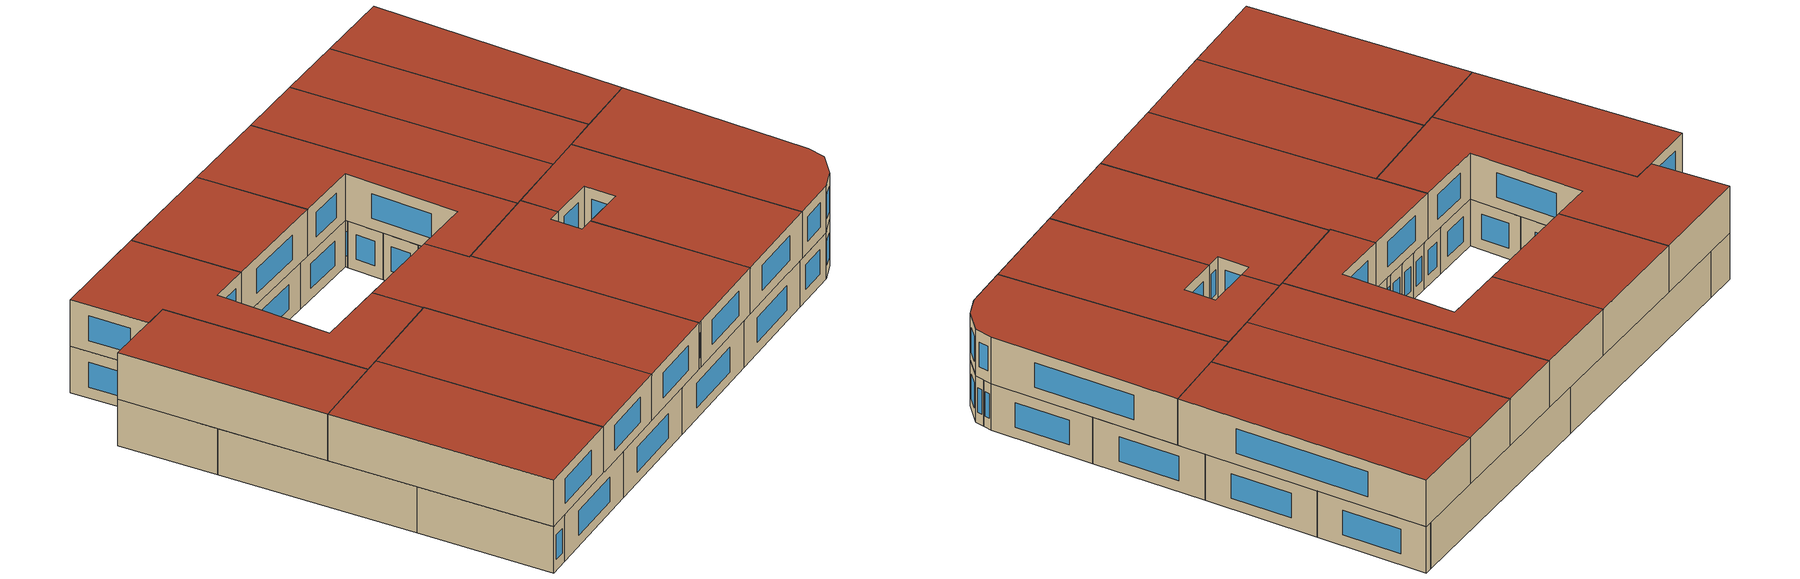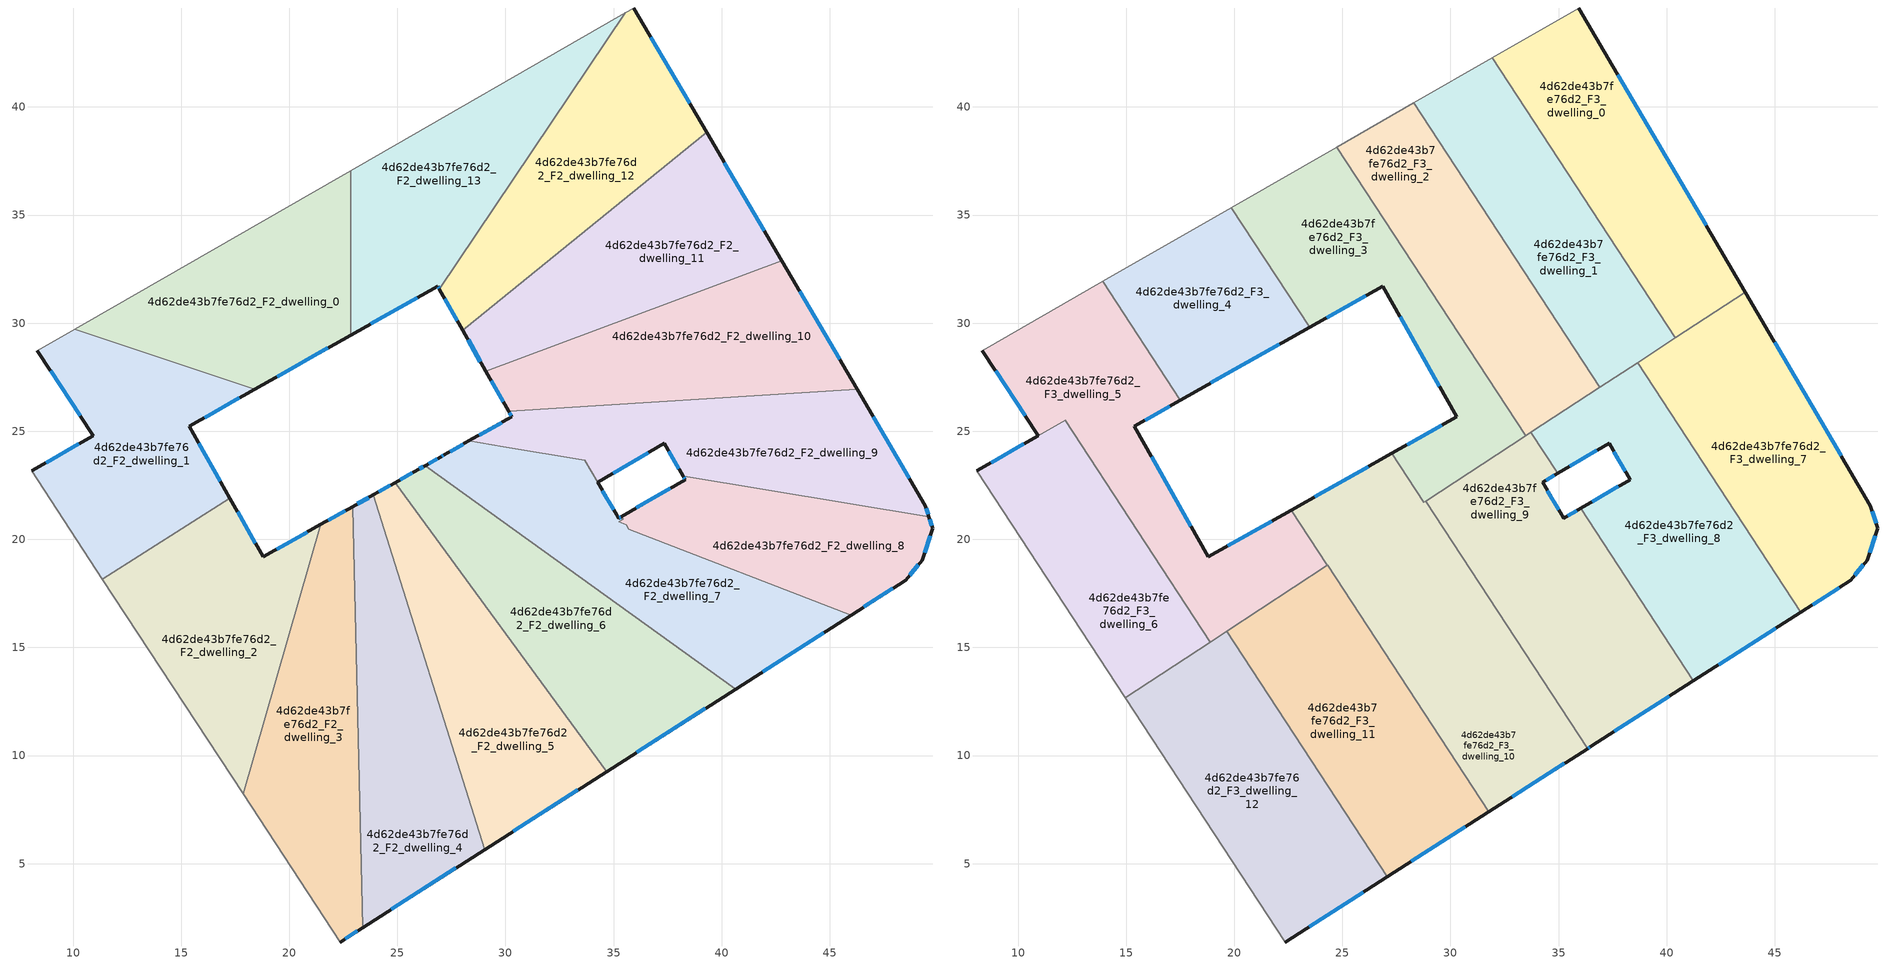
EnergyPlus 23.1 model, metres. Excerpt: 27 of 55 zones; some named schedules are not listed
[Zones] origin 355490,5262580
4d62de43b7fe76d2_F2_dwelling_0
 floor to 4d62de43b7fe76d2_F1_dwelling_0 (EU_floor_Construction): 22.83,37.05 22.83,29.44 18.4,26.94 10.09,29.73 z6
 wall outside (EU_wall_Construction): 18.4,26.94 22.83,29.44 z6:9
 wall to 4d62de43b7fe76d2_F2_dwelling_1 (EU_wall_Construction): 10.09,29.73 18.4,26.94 z6:9
 wall adiabatic (EU_wall_Construction): 22.83,37.05 10.09,29.73 z6:9
 wall to 4d62de43b7fe76d2_F2_dwelling_13 (EU_wall_Construction): 22.83,29.44 22.83,37.05 z6:9
 window (EU_Window_Construction): 19.44,27.53 21.79,28.85 z6.7:8.3
4d62de43b7fe76d2_F2_dwelling_1
 floor to 4d62de43b7fe76d2_F1_dwelling_1 (EU_floor_Construction): 18.4,26.94 15.37,25.24 17.26,21.91 11.36,18.17 8.09,23.17 10.93,24.8 8.35,28.73 10.09,29.73 z6
 wall outside (EU_wall_Construction): 8.35,28.73 10.93,24.8 8.09,23.17 / 17.26,21.91 15.37,25.24 18.4,26.94 z6:9
 wall adiabatic (EU_wall_Construction): 10.09,29.73 8.35,28.73 / 8.09,23.17 11.36,18.17 z6:9
 wall to 4d62de43b7fe76d2_F2_dwelling_2 (EU_wall_Construction): 11.36,18.17 17.26,21.91 z6:9
 window (EU_Window_Construction): 8.96,27.81 10.32,25.72 / 16.08,25.64 17.69,26.54 / 16.81,22.69 15.81,24.46 / 10.26,24.42 8.75,23.55 z6.7:8.3
4d62de43b7fe76d2_F2_dwelling_10
 floor to 4d62de43b7fe76d2_F1_dwelling_10 (EU_floor_Construction): 42.79,32.88 46.27,26.94 30.15,25.92 29.09,27.78 z6
 wall outside (EU_wall_Construction): 29.09,27.78 30.15,25.92 / 46.27,26.94 42.79,32.88 z6:9
 wall to 4d62de43b7fe76d2_F2_dwelling_9 (EU_wall_Construction): 30.15,25.92 46.27,26.94 z6:9
 wall to 4d62de43b7fe76d2_F2_dwelling_11 (EU_wall_Construction): 42.79,32.88 29.09,27.78 z6:9
 window (EU_Window_Construction): 29.34,27.34 29.9,26.36 / 45.45,28.34 43.6,31.48 z6.7:8.3
4d62de43b7fe76d2_F2_dwelling_11
 floor to 4d62de43b7fe76d2_F1_dwelling_11 (EU_floor_Construction): 39.3,38.82 42.79,32.88 29.09,27.78 28.03,29.67 z6
 wall outside (EU_wall_Construction): 28.03,29.67 29.09,27.78 / 42.79,32.88 39.3,38.82 z6:9
 wall to 4d62de43b7fe76d2_F2_dwelling_12 (EU_wall_Construction): 39.3,38.82 28.03,29.67 z6:9
 window (EU_Window_Construction): 28.28,29.22 28.84,28.22 / 41.97,34.27 40.12,37.42 z6.7:8.3
4d62de43b7fe76d2_F2_dwelling_12
 floor to 4d62de43b7fe76d2_F1_dwelling_12 (EU_floor_Construction): 35.93,44.58 39.3,38.82 28.03,29.67 26.94,31.57 35.53,44.35 z6
 wall outside (EU_wall_Construction): 26.94,31.57 28.03,29.67 / 39.3,38.82 35.93,44.58 z6:9
 wall to 4d62de43b7fe76d2_F2_dwelling_13 (EU_wall_Construction): 35.53,44.35 26.94,31.57 z6:9
 wall adiabatic (EU_wall_Construction): 35.93,44.58 35.53,44.35 z6:9
 window (EU_Window_Construction): 27.2,31.12 27.77,30.11 / 38.51,40.17 36.72,43.22 z6.7:8.3
 ceiling adiabatic (EU_roof_Construction): 39.3,38.82 35.93,44.58 35.53,44.35 33.02,40.61 35.96,36.11 z9
4d62de43b7fe76d2_F2_dwelling_13
 floor to 4d62de43b7fe76d2_F1_dwelling_13 (EU_floor_Construction): 35.53,44.35 26.94,31.57 26.86,31.71 22.83,29.44 22.83,37.05 z6
 wall outside (EU_wall_Construction): 22.83,29.44 26.86,31.71 26.94,31.57 z6:9
 wall adiabatic (EU_wall_Construction): 35.53,44.35 22.83,37.05 z6:9
 window (EU_Window_Construction): 26.88,31.68 26.93,31.6 / 23.78,29.97 25.92,31.18 z6.7:8.3
 ceiling adiabatic (EU_roof_Construction): 33.02,40.61 35.53,44.35 31.93,42.28 z9
4d62de43b7fe76d2_F2_dwelling_2
 floor to 4d62de43b7fe76d2_F1_dwelling_2 (EU_floor_Construction): 21.46,20.69 17.87,8.23 11.36,18.17 17.26,21.91 18.8,19.19 z6
 wall outside (EU_wall_Construction): 21.46,20.69 18.8,19.19 17.26,21.91 z6:9
 wall to 4d62de43b7fe76d2_F2_dwelling_3 (EU_wall_Construction): 17.87,8.23 21.46,20.69 z6:9
 wall adiabatic (EU_wall_Construction): 11.36,18.17 17.87,8.23 z6:9
 window (EU_Window_Construction): 18.44,19.83 17.62,21.27 / 20.83,20.34 19.42,19.54 z6.7:8.3
4d62de43b7fe76d2_F2_dwelling_3
 floor to 4d62de43b7fe76d2_F1_dwelling_3 (EU_floor_Construction): 22.93,21.52 23.39,2.04 22.35,1.38 17.87,8.23 21.46,20.69 z6
 wall outside (EU_wall_Construction): 22.93,21.52 21.46,20.69 / 22.35,1.38 23.39,2.04 z6:9
 wall to 4d62de43b7fe76d2_F2_dwelling_4 (EU_wall_Construction): 23.39,2.04 22.93,21.52 z6:9
 wall adiabatic (EU_wall_Construction): 17.87,8.23 22.35,1.38 z6:9
 window (EU_Window_Construction): 22.58,21.32 21.8,20.88 / 22.6,1.53 23.15,1.89 z6.7:8.3
 ceiling adiabatic (EU_roof_Construction): 23.19,10.33 22.94,20.88 22.63,21.35 22.93,21.52 21.46,20.69 19.92,15.34 z9
4d62de43b7fe76d2_F2_dwelling_4
 floor to 4d62de43b7fe76d2_F1_dwelling_4 (EU_floor_Construction): 23.89,22.06 29.03,5.65 23.39,2.04 22.93,21.52 z6
 wall outside (EU_wall_Construction): 23.89,22.06 22.93,21.52 / 23.39,2.04 29.03,5.65 z6:9
 wall to 4d62de43b7fe76d2_F2_dwelling_5 (EU_wall_Construction): 29.03,5.65 23.89,22.06 z6:9
 window (EU_Window_Construction): 23.67,21.93 23.15,21.64 / 24.72,2.89 27.71,4.8 z6.7:8.3
 ceiling adiabatic (EU_roof_Construction): 24.3,18.79 22.94,20.88 23.01,17.95 z9
4d62de43b7fe76d2_F2_dwelling_5
 floor to 4d62de43b7fe76d2_F1_dwelling_5 (EU_floor_Construction): 24.9,22.63 34.68,9.26 29.03,5.65 23.89,22.06 z6
 wall outside (EU_wall_Construction): 24.9,22.63 23.89,22.06 / 29.03,5.65 34.68,9.26 z6:9
 wall to 4d62de43b7fe76d2_F2_dwelling_6 (EU_wall_Construction): 34.68,9.26 24.9,22.63 z6:9
 window (EU_Window_Construction): 24.66,22.49 24.13,22.19 / 30.36,6.5 33.35,8.41 z6.7:8.3
4d62de43b7fe76d2_F2_dwelling_6
 floor to 4d62de43b7fe76d2_F1_dwelling_6 (EU_floor_Construction): 40.65,13.08 34.68,9.26 24.9,22.63 25.94,23.22 26.28,23.41 z6
 wall outside (EU_wall_Construction): 34.68,9.26 40.65,13.08 / 26.28,23.41 25.94,23.22 24.9,22.63 z6:9
 wall to 4d62de43b7fe76d2_F2_dwelling_7 (EU_wall_Construction): 40.65,13.08 26.28,23.41 z6:9
 window (EU_Window_Construction): 36.08,10.16 39.24,12.18 / 25.7,23.08 25.14,22.77 / 26.2,23.36 26.02,23.26 z6.7:8.3
4d62de43b7fe76d2_F2_dwelling_7
 floor to 4d62de43b7fe76d2_F1_dwelling_7 (EU_floor_Construction): 45.99,16.49 40.65,13.08 26.28,23.41 27.03,23.83 27.16,23.9 28.31,24.55 33.66,23.67 35.23,20.98 35.36,21.05 35.44,20.92 35.25,20.81 35.58,20.68 35.7,20.47 z6
 wall outside (EU_wall_Construction): 28.31,24.55 27.16,23.9 27.03,23.83 26.28,23.41 / 35.36,21.05 35.23,20.98 34.26,22.65 / 40.65,13.08 45.99,16.49 z6:9
 wall to 4d62de43b7fe76d2_F2_dwelling_8 (EU_wall_Construction): 45.99,16.49 35.7,20.47 35.58,20.68 35.25,20.81 35.44,20.92 35.36,21.05 z6:9
 wall to 4d62de43b7fe76d2_F2_dwelling_9 (EU_wall_Construction): 34.26,22.65 33.66,23.67 29.9,24.29 28.31,24.55 z6:9
 window (EU_Window_Construction): 27.13,23.89 27.06,23.85 / 28.04,24.4 27.43,24.06 / 35.33,21.03 35.26,20.99 / 41.9,13.88 44.73,15.69 / 26.85,23.73 26.46,23.5 / 35,21.37 34.49,22.25 z6.7:8.3
4d62de43b7fe76d2_F2_dwelling_8
 floor to 4d62de43b7fe76d2_F1_dwelling_8 (EU_floor_Construction): 49.59,21.05 49.77,20.51 49.28,19.04 48.52,18.11 45.99,16.49 35.7,20.47 35.58,20.68 35.25,20.81 35.44,20.92 35.36,21.05 38.31,22.77 38.23,22.9 38.22,22.92 38.26,22.92 z6
 wall outside (EU_wall_Construction): 38.22,22.92 38.23,22.9 38.31,22.77 35.36,21.05 / 45.99,16.49 48.52,18.11 49.28,19.04 49.77,20.51 49.59,21.05 z6:9
 wall to 4d62de43b7fe76d2_F2_dwelling_9 (EU_wall_Construction): 49.59,21.05 38.26,22.92 38.22,22.92 z6:9
 window (EU_Window_Construction): 37.62,22.37 36.06,21.45 / 38.25,22.87 38.29,22.8 / 49.72,20.63 49.63,20.92 / 49.39,19.38 49.65,20.16 / 48.69,18.33 49.1,18.82 / 46.58,16.87 47.92,17.73 z6.7:8.3
4d62de43b7fe76d2_F2_dwelling_9
 floor to 4d62de43b7fe76d2_F1_dwelling_9 (EU_floor_Construction): 46.27,26.94 49.42,21.56 49.59,21.05 38.22,22.92 37.33,24.44 34.26,22.65 33.66,23.67 28.31,24.55 30.29,25.67 30.15,25.92 z6
 wall outside (EU_wall_Construction): 30.15,25.92 30.29,25.67 28.31,24.55 / 49.59,21.05 49.42,21.56 46.27,26.94 / 34.26,22.65 37.33,24.44 38.22,22.92 z6:9
 window (EU_Window_Construction): 29.83,25.41 28.78,24.81 / 30.19,25.86 30.26,25.73 / 48.68,22.82 47.01,25.68 / 49.55,21.17 49.46,21.44 / 37.54,24.08 38.01,23.28 / 34.98,23.07 36.61,24.02 z6.7:8.3
4d62de43b7fe76d2_F3_dwelling_0
 floor to 4d62de43b7fe76d2_F2_dwelling_11 (EU_floor_Construction): 39.3,38.82 42.79,32.88 39,31.47 35.96,36.11 z9
 floor to 4d62de43b7fe76d2_F2_dwelling_10 (EU_floor_Construction): 42.79,32.88 43.63,31.43 40.4,29.32 39,31.47 z9
 floor adiabatic (EU_floor_Construction): 35.93,44.58 39.3,38.82 35.96,36.11 31.93,42.28 z9
 wall outside (EU_wall_Construction): 43.64,31.43 35.93,44.58 z9:12
 wall to 4d62de43b7fe76d2_F3_dwelling_1 (EU_wall_Construction): 31.93,42.28 40.4,29.32 z9:12
 wall adiabatic (EU_wall_Construction): 35.93,44.58 31.93,42.28 z9:12
 wall to 4d62de43b7fe76d2_F3_dwelling_7 (EU_wall_Construction): 40.4,29.32 43.64,31.43 z9:12
 window (EU_Window_Construction): 41.83,34.52 37.74,41.49 z9.7:11.3
 roof outside (EU_roof_Construction): 43.64,31.43 35.93,44.58 31.93,42.28 40.4,29.32 z12
4d62de43b7fe76d2_F3_dwelling_1
 floor to 4d62de43b7fe76d2_F2_dwelling_11 (EU_floor_Construction): 35.96,36.11 39,31.47 34.99,29.98 32.71,33.46 z9
 floor to 4d62de43b7fe76d2_F2_dwelling_10 (EU_floor_Construction): 39,31.47 40.4,29.32 36.91,27.04 34.99,29.98 z9
 floor to 4d62de43b7fe76d2_F2_dwelling_13 (EU_floor_Construction): 31.93,42.28 33.02,40.61 30.49,36.85 28.31,40.2 z9
 floor to 4d62de43b7fe76d2_F2_dwelling_12 (EU_floor_Construction): 33.02,40.61 35.96,36.11 32.71,33.46 30.49,36.85 z9
 wall to 4d62de43b7fe76d2_F3_dwelling_2 (EU_wall_Construction): 28.3,40.2 36.91,27.04 z9:12
 wall adiabatic (EU_wall_Construction): 31.93,42.28 28.3,40.2 z9:12
 wall to 4d62de43b7fe76d2_F3_dwelling_8 (EU_wall_Construction): 36.91,27.04 38.65,28.18 z9:12
 wall to 4d62de43b7fe76d2_F3_dwelling_7 (EU_wall_Construction): 38.65,28.18 40.4,29.32 z9:12
 roof outside (EU_roof_Construction): 40.4,29.32 31.93,42.28 28.3,40.2 36.91,27.04 z12
4d62de43b7fe76d2_F3_dwelling_10
 floor to 4d62de43b7fe76d2_F2_dwelling_5 (EU_floor_Construction): 24.9,22.63 34.68,9.26 31.78,7.41 25.45,17.09 23.89,22.06 z9
 floor to 4d62de43b7fe76d2_F2_dwelling_6 (EU_floor_Construction): 29.13,21.36 36.34,10.32 34.68,9.26 24.9,22.63 26.27,23.4 26.28,23.41 z9
 floor to 4d62de43b7fe76d2_F2_dwelling_4 (EU_floor_Construction): 23.89,22.06 25.45,17.09 24.33,18.81 24.3,18.79 22.94,20.88 22.93,21.52 z9
 floor to 4d62de43b7fe76d2_F2_dwelling_7 (EU_floor_Construction): 27.29,23.98 28.77,21.71 28.86,21.77 29.13,21.36 26.28,23.41 27.1,23.87 27.16,23.9 z9
 floor to 4d62de43b7fe76d2_F2_dwelling_3 (EU_floor_Construction): 22.93,21.52 22.94,20.88 22.63,21.35 z9
 wall outside (EU_wall_Construction): 27.29,23.98 22.63,21.35 / 31.78,7.41 36.34,10.32 z9:12
 wall to 4d62de43b7fe76d2_F3_dwelling_5 (EU_wall_Construction): 22.63,21.35 24.3,18.79 z9:12
 wall to 4d62de43b7fe76d2_F3_dwelling_3 (EU_wall_Construction): 28.86,21.77 28.77,21.71 27.29,23.98 z9:12
 wall to 4d62de43b7fe76d2_F3_dwelling_9 (EU_wall_Construction): 36.34,10.32 28.86,21.77 z9:12
 wall to 4d62de43b7fe76d2_F3_dwelling_11 (EU_wall_Construction): 24.31,18.79 24.33,18.81 31.78,7.41 z9:12
 window (EU_Window_Construction): 26.2,23.36 23.73,21.97 / 32.85,8.09 35.27,9.64 z9.7:11.3
 roof outside (EU_roof_Construction): 36.34,10.32 28.86,21.77 28.77,21.71 27.29,23.98 22.63,21.35 24.3,18.79 24.33,18.81 31.78,7.41 z12
4d62de43b7fe76d2_F3_dwelling_11
 floor to 4d62de43b7fe76d2_F2_dwelling_4 (EU_floor_Construction): 25.45,17.09 29.03,5.65 27.08,4.4 23.19,10.33 23.01,17.95 24.33,18.81 z9
 floor to 4d62de43b7fe76d2_F2_dwelling_5 (EU_floor_Construction): 25.45,17.09 31.78,7.41 29.03,5.65 z9
 floor adiabatic (EU_floor_Construction): 23.01,17.95 23.19,10.33 19.92,15.34 20.12,16.06 z9
 floor to 4d62de43b7fe76d2_F2_dwelling_2 (EU_floor_Construction): 20.12,16.06 19.92,15.34 19.65,15.75 z9
 wall outside (EU_wall_Construction): 27.08,4.4 31.78,7.41 z9:12
 wall to 4d62de43b7fe76d2_F3_dwelling_12 (EU_wall_Construction): 19.65,15.75 27.08,4.4 z9:12
 wall to 4d62de43b7fe76d2_F3_dwelling_5 (EU_wall_Construction): 24.3,18.79 19.65,15.75 z9:12
 window (EU_Window_Construction): 28.18,5.1 30.68,6.7 z9.7:11.3
 roof outside (EU_roof_Construction): 31.78,7.41 24.33,18.81 19.65,15.75 27.08,4.4 z12
4d62de43b7fe76d2_F3_dwelling_12
 floor to 4d62de43b7fe76d2_F2_dwelling_3 (EU_floor_Construction): 19.92,15.34 23.19,10.33 23.39,2.04 22.35,1.38 17.87,8.23 z9
 floor to 4d62de43b7fe76d2_F2_dwelling_4 (EU_floor_Construction): 23.19,10.33 27.08,4.4 23.39,2.04 z9
 floor to 4d62de43b7fe76d2_F2_dwelling_2 (EU_floor_Construction): 19.65,15.75 19.92,15.34 17.87,8.23 14.95,12.68 z9
 wall outside (EU_wall_Construction): 22.35,1.38 27.08,4.4 z9:12
 wall adiabatic (EU_wall_Construction): 14.95,12.68 22.35,1.38 z9:12
 wall to 4d62de43b7fe76d2_F3_dwelling_6 (EU_wall_Construction): 18.89,15.25 14.95,12.68 z9:12
 wall to 4d62de43b7fe76d2_F3_dwelling_5 (EU_wall_Construction): 19.65,15.75 18.89,15.25 z9:12
 window (EU_Window_Construction): 23.46,2.09 25.97,3.69 z9.7:11.3
 roof outside (EU_roof_Construction): 27.08,4.4 19.65,15.75 14.95,12.68 22.35,1.38 z12
4d62de43b7fe76d2_F3_dwelling_2
 floor to 4d62de43b7fe76d2_F2_dwelling_9 (EU_floor_Construction): 35.74,26.27 33.47,24.79 32.63,26.08 z9
 floor to 4d62de43b7fe76d2_F2_dwelling_13 (EU_floor_Construction): 28.31,40.2 30.49,36.85 28.01,33.15 24.74,38.15 z9
 floor to 4d62de43b7fe76d2_F2_dwelling_10 (EU_floor_Construction): 34.99,29.98 36.91,27.04 35.74,26.27 32.63,26.08 31.04,28.51 z9
 floor to 4d62de43b7fe76d2_F2_dwelling_12 (EU_floor_Construction): 30.49,36.85 32.71,33.46 29.5,30.86 28.01,33.15 z9
 floor to 4d62de43b7fe76d2_F2_dwelling_11 (EU_floor_Construction): 32.71,33.46 34.99,29.98 31.04,28.51 29.5,30.86 z9
 wall to 4d62de43b7fe76d2_F3_dwelling_3 (EU_wall_Construction): 24.74,38.15 33.47,24.79 z9:12
 wall adiabatic (EU_wall_Construction): 28.3,40.2 24.74,38.15 z9:12
 wall to 4d62de43b7fe76d2_F3_dwelling_9 (EU_wall_Construction): 33.47,24.79 33.72,24.95 z9:12
 wall to 4d62de43b7fe76d2_F3_dwelling_8 (EU_wall_Construction): 33.72,24.95 36.91,27.04 z9:12
 roof outside (EU_roof_Construction): 36.91,27.04 28.3,40.2 24.74,38.15 33.47,24.79 z12
4d62de43b7fe76d2_F3_dwelling_3
 floor to 4d62de43b7fe76d2_F2_dwelling_13 (EU_floor_Construction): 24.74,38.15 28.01,33.15 26.94,31.57 26.86,31.71 23.48,29.81 22.83,30.8 22.83,37.05 z9
 floor to 4d62de43b7fe76d2_F2_dwelling_0 (EU_floor_Construction): 22.83,37.05 22.83,30.8 19.86,35.35 z9
 floor to 4d62de43b7fe76d2_F2_dwelling_7 (EU_floor_Construction): 32.15,23.92 28.77,21.71 27.29,23.98 28.31,24.55 z9
 floor to 4d62de43b7fe76d2_F2_dwelling_11 (EU_floor_Construction): 29.5,30.86 31.04,28.51 29.09,27.78 28.03,29.67 z9
 floor to 4d62de43b7fe76d2_F2_dwelling_9 (EU_floor_Construction): 32.63,26.08 33.47,24.79 32.14,23.92 28.31,24.55 30.29,25.67 30.15,25.92 z9
 floor to 4d62de43b7fe76d2_F2_dwelling_10 (EU_floor_Construction): 31.04,28.51 32.63,26.08 30.15,25.92 29.09,27.78 z9
 floor to 4d62de43b7fe76d2_F2_dwelling_12 (EU_floor_Construction): 28.01,33.15 29.5,30.86 28.03,29.67 26.94,31.57 z9
 wall outside (EU_wall_Construction): 23.48,29.81 26.86,31.71 30.29,25.67 27.29,23.98 z9:12
 wall to 4d62de43b7fe76d2_F3_dwelling_4 (EU_wall_Construction): 19.86,35.35 23.48,29.81 z9:12
 wall adiabatic (EU_wall_Construction): 24.74,38.15 19.86,35.35 z9:12
 wall to 4d62de43b7fe76d2_F3_dwelling_9 (EU_wall_Construction): 28.86,21.77 33.47,24.79 z9:12
 window (EU_Window_Construction): 29.59,25.27 28,24.37 / 27.67,30.29 29.49,27.09 / 24.28,30.25 26.07,31.27 z9.7:11.3
 roof outside (EU_roof_Construction): 33.47,24.79 24.74,38.15 19.86,35.35 23.48,29.81 26.86,31.71 30.29,25.67 27.29,23.98 28.77,21.71 z12
4d62de43b7fe76d2_F3_dwelling_4
 floor to 4d62de43b7fe76d2_F2_dwelling_0 (EU_floor_Construction): 19.86,35.35 22.83,30.8 22.83,29.44 18.4,26.94 16.85,27.46 13.92,31.93 z9
 floor to 4d62de43b7fe76d2_F2_dwelling_1 (EU_floor_Construction): 18.4,26.94 17.51,26.44 16.85,27.46 z9
 floor to 4d62de43b7fe76d2_F2_dwelling_13 (EU_floor_Construction): 22.83,30.8 23.48,29.81 22.83,29.44 z9
 wall outside (EU_wall_Construction): 17.51,26.44 23.48,29.81 z9:12
 wall to 4d62de43b7fe76d2_F3_dwelling_5 (EU_wall_Construction): 13.92,31.93 17.51,26.44 z9:12
 wall adiabatic (EU_wall_Construction): 19.86,35.35 13.92,31.93 z9:12
 window (EU_Window_Construction): 18.91,27.23 22.08,29.02 z9.7:11.3
 roof outside (EU_roof_Construction): 23.48,29.81 19.86,35.35 13.92,31.93 17.51,26.44 z12
4d62de43b7fe76d2_F3_dwelling_5
 floor to 4d62de43b7fe76d2_F2_dwelling_1 (EU_floor_Construction): 16.85,27.46 17.51,26.44 15.37,25.24 17.26,21.91 15.33,20.69 12.17,25.52 10.93,24.8 8.35,28.73 10.09,29.73 z9
 floor to 4d62de43b7fe76d2_F2_dwelling_0 (EU_floor_Construction): 13.92,31.93 16.85,27.46 10.09,29.73 z9
 floor to 4d62de43b7fe76d2_F2_dwelling_2 (EU_floor_Construction): 21.46,20.69 20.12,16.06 18.89,15.25 15.33,20.69 17.26,21.91 18.8,19.19 z9
 floor adiabatic (EU_floor_Construction): 22.63,21.35 24.3,18.79 20.12,16.06 21.46,20.69 z9
 wall outside (EU_wall_Construction): 8.35,28.73 10.93,24.8 / 22.63,21.35 18.8,19.19 15.37,25.24 17.51,26.44 z9:12
 wall adiabatic (EU_wall_Construction): 13.92,31.93 8.35,28.73 z9:12
 wall to 4d62de43b7fe76d2_F3_dwelling_6 (EU_wall_Construction): 12.18,25.51 18.89,15.25 / 10.93,24.8 12.17,25.52 z9:12
 window (EU_Window_Construction): 8.96,27.81 10.32,25.72 / 15.87,25.52 17.01,26.16 / 17.99,20.61 16.18,23.82 / 21.73,20.84 19.7,19.7 z9.7:11.3
 roof outside (EU_roof_Construction): 24.3,18.79 22.63,21.35 18.8,19.19 15.37,25.24 17.51,26.44 13.92,31.93 8.35,28.73 10.93,24.8 12.17,25.52 18.89,15.25 z12
4d62de43b7fe76d2_F3_dwelling_6
 floor to 4d62de43b7fe76d2_F2_dwelling_2 (EU_floor_Construction): 15.33,20.69 18.89,15.25 14.95,12.68 11.36,18.17 z9
 floor to 4d62de43b7fe76d2_F2_dwelling_1 (EU_floor_Construction): 12.18,25.51 15.33,20.69 11.36,18.17 8.09,23.17 z9
 wall outside (EU_wall_Construction): 10.93,24.8 8.09,23.17 z9:12
 wall adiabatic (EU_wall_Construction): 8.09,23.17 14.95,12.68 z9:12
 window (EU_Window_Construction): 10.26,24.42 8.75,23.55 z9.7:11.3
 roof outside (EU_roof_Construction): 18.89,15.25 12.18,25.51 8.09,23.17 14.95,12.68 z12
4d62de43b7fe76d2_F3_dwelling_7
 floor to 4d62de43b7fe76d2_F2_dwelling_10 (EU_floor_Construction): 43.63,31.43 46.27,26.94 39.73,26.53 38.65,28.18 z9
 floor to 4d62de43b7fe76d2_F2_dwelling_9 (EU_floor_Construction): 46.27,26.94 49.42,21.56 49.59,21.05 42.56,22.21 39.73,26.53 z9
 floor to 4d62de43b7fe76d2_F2_dwelling_8 (EU_floor_Construction): 49.59,21.05 49.77,20.51 49.28,19.04 48.52,18.11 46.2,16.63 42.56,22.21 z9
 wall outside (EU_wall_Construction): 46.2,16.63 48.52,18.11 49.28,19.04 49.77,20.51 49.42,21.56 43.64,31.43 z9:12
 wall to 4d62de43b7fe76d2_F3_dwelling_8 (EU_wall_Construction): 38.65,28.18 46.2,16.63 z9:12
 window (EU_Window_Construction): 48.06,23.88 44.99,29.11 / 49.69,20.75 49.5,21.31 / 49.39,19.38 49.65,20.16 / 48.69,18.33 49.1,18.82 / 46.75,16.98 47.97,17.76 z9.7:11.3
 roof outside (EU_roof_Construction): 48.52,18.11 49.28,19.04 49.77,20.51 49.42,21.56 43.64,31.43 38.65,28.18 46.2,16.63 z12
4d62de43b7fe76d2_F3_dwelling_8
 floor to 4d62de43b7fe76d2_F2_dwelling_7 (EU_floor_Construction): 45.99,16.49 41.23,13.46 36.97,19.98 z9
 floor to 4d62de43b7fe76d2_F2_dwelling_8 (EU_floor_Construction): 42.56,22.21 46.2,16.63 45.99,16.49 36.97,19.98 36.02,21.43 38.31,22.77 38.23,22.9 38.22,22.92 38.26,22.92 z9
 floor to 4d62de43b7fe76d2_F2_dwelling_9 (EU_floor_Construction): 39.73,26.53 42.56,22.21 38.22,22.92 37.33,24.44 34.96,23.05 33.72,24.95 35.74,26.27 z9
 floor to 4d62de43b7fe76d2_F2_dwelling_10 (EU_floor_Construction): 38.65,28.18 39.73,26.53 35.74,26.27 z9
 wall outside (EU_wall_Construction): 34.96,23.05 37.33,24.44 38.31,22.77 36.02,21.43 / 41.23,13.46 46.2,16.63 z9:12
 wall to 4d62de43b7fe76d2_F3_dwelling_9 (EU_wall_Construction): 33.72,24.95 34.96,23.05 / 36.02,21.43 41.23,13.46 z9:12
 window (EU_Window_Construction): 37.56,24.05 38.08,23.16 / 35.52,23.38 36.77,24.11 / 42.4,14.2 45.04,15.89 / 37.77,22.45 36.56,21.75 z9.7:11.3
 roof outside (EU_roof_Construction): 46.2,16.63 38.65,28.18 33.72,24.95 34.96,23.05 37.33,24.44 38.31,22.77 36.02,21.43 41.23,13.46 z12
4d62de43b7fe76d2_F3_dwelling_9
 floor to 4d62de43b7fe76d2_F2_dwelling_7 (EU_floor_Construction): 36.97,19.98 41.23,13.46 40.64,13.08 29.13,21.36 28.86,21.77 32.14,23.92 33.66,23.67 35.23,20.98 35.36,21.05 35.44,20.92 35.25,20.81 35.58,20.68 35.7,20.47 z9
 floor to 4d62de43b7fe76d2_F2_dwelling_8 (EU_floor_Construction): 36.02,21.43 36.97,19.98 35.7,20.47 35.58,20.68 35.25,20.81 35.44,20.92 35.36,21.05 z9
 floor to 4d62de43b7fe76d2_F2_dwelling_6 (EU_floor_Construction): 40.64,13.08 36.47,10.41 36.34,10.32 29.13,21.36 z9
 floor to 4d62de43b7fe76d2_F2_dwelling_9 (EU_floor_Construction): 33.72,24.95 34.96,23.05 34.26,22.65 33.66,23.67 32.14,23.92 z9
 wall outside (EU_wall_Construction): 36.02,21.43 35.23,20.98 34.26,22.65 34.96,23.05 / 36.34,10.32 36.47,10.41 41.23,13.46 z9:12
 window (EU_Window_Construction): 34.42,22.74 34.79,22.96 / 35,21.37 34.49,22.25 / 35.83,21.33 35.42,21.08 / 37.59,11.12 40.12,12.74 / 36.37,10.34 36.44,10.39 z9.7:11.3
 roof outside (EU_roof_Construction): 41.23,13.46 36.02,21.43 35.23,20.98 34.26,22.65 34.96,23.05 33.72,24.95 28.86,21.77 36.34,10.32 36.47,10.41 z12
[Building]
EU S2 Campaign: North Axis=0; Terrain=City; Solar Distribution=FullExterior
[Site:Location]
Budapest.Ferenc.Liszt.Intl.AP: Latitude=47.437; Longitude=19.256; Time Zone=1; Elevation=185
[SizingPeriod:WeatherFileDays]
AnnualSizingPeriod: Begin Month=1; Begin Day of Month=1; End Month=12; End Day of Month=31; Day of Week for Start Day=Monday; Use Weather File Daylight Saving Period=No; Use Weather File Rain and Snow Indicators=No
[MATERIAL]
EU_InternalMass_Material: Roughness=MediumRough; Thickness=0.1; Conductivity=1; Density=1800; Specific Heat=900; Thermal Absorptance=0.9; Solar Absorptance=0.7; Visible Absorptance=0.7
[MATERIAL:NOMASS] Roughness=MediumRough; Thermal Absorptance=0.9; Solar Absorptance=0.7; Visible Absorptance=0.7
Name | Thermal Resistance
EU_wall_NoMass | 0.832559
EU_roof_NoMass | 1.39638
EU_floor_NoMass | 0.872794
[WINDOWMATERIAL:SIMPLEGLAZINGSYSTEM]
EU_Window_SimpleGlazing: UFactor=2.79869; Solar Heat Gain Coefficient=0.75; Visible Transmittance=0.75
[CONSTRUCTION]
EU_wall_Construction: EU_wall_NoMass
EU_roof_Construction: EU_roof_NoMass
EU_floor_Construction: EU_floor_NoMass
EU_Window_Construction: EU_Window_SimpleGlazing
EU_InternalMass_Construction: EU_InternalMass_Material
[ZONE] Type=1; Multiplier=1; Ceiling Height=autocalculate; Floor Area=autocalculate; Part of Total Floor Area=Yes
Name | Volume
4d62de43b7fe76d2_F2_dwelling_0 | 195.235
4d62de43b7fe76d2_F3_dwelling_0 | 195.224
4d62de43b7fe76d2_F2_dwelling_1 | 195.234
4d62de43b7fe76d2_F3_dwelling_1 | 195.252
4d62de43b7fe76d2_F2_dwelling_10 | 195.182
4d62de43b7fe76d2_F3_dwelling_10 | 267.731
4d62de43b7fe76d2_F2_dwelling_11 | 195.227
4d62de43b7fe76d2_F3_dwelling_11 | 227.74
4d62de43b7fe76d2_F2_dwelling_12 | 195.232
4d62de43b7fe76d2_F3_dwelling_12 | 227.756
4d62de43b7fe76d2_F2_dwelling_13 | 195.206
4d62de43b7fe76d2_F2_dwelling_2 | 195.236
4d62de43b7fe76d2_F3_dwelling_2 | 195.205
4d62de43b7fe76d2_F2_dwelling_3 | 195.203
4d62de43b7fe76d2_F3_dwelling_3 | 195.238
4d62de43b7fe76d2_F2_dwelling_4 | 195.244
4d62de43b7fe76d2_F3_dwelling_4 | 135.163
4d62de43b7fe76d2_F2_dwelling_5 | 195.257
4d62de43b7fe76d2_F3_dwelling_5 | 229.445
4d62de43b7fe76d2_F2_dwelling_6 | 213.785
4d62de43b7fe76d2_F3_dwelling_6 | 174.958
4d62de43b7fe76d2_F2_dwelling_7 | 214.824
4d62de43b7fe76d2_F3_dwelling_7 | 227.765
4d62de43b7fe76d2_F2_dwelling_8 | 154.462
4d62de43b7fe76d2_F3_dwelling_8 | 227.76
4d62de43b7fe76d2_F2_dwelling_9 | 197.822
4d62de43b7fe76d2_F3_dwelling_9 | 233.885
[INTERNALMASS] Construction=EU_InternalMass_Construction
Name | Zone or ZoneList | Surface Area
4d62de43b7fe76d2_F2_dwelling_0_EU_InternalMass | 4d62de43b7fe76d2_F2_dwelling_0 | 65.0784
4d62de43b7fe76d2_F2_dwelling_1_EU_InternalMass | 4d62de43b7fe76d2_F2_dwelling_1 | 65.0773
4d62de43b7fe76d2_F2_dwelling_2_EU_InternalMass | 4d62de43b7fe76d2_F2_dwelling_2 | 65.0788
4d62de43b7fe76d2_F2_dwelling_3_EU_InternalMass | 4d62de43b7fe76d2_F2_dwelling_3 | 65.0676
4d62de43b7fe76d2_F2_dwelling_4_EU_InternalMass | 4d62de43b7fe76d2_F2_dwelling_4 | 65.0815
4d62de43b7fe76d2_F2_dwelling_5_EU_InternalMass | 4d62de43b7fe76d2_F2_dwelling_5 | 65.0857
4d62de43b7fe76d2_F2_dwelling_6_EU_InternalMass | 4d62de43b7fe76d2_F2_dwelling_6 | 71.2549
4d62de43b7fe76d2_F2_dwelling_7_EU_InternalMass | 4d62de43b7fe76d2_F2_dwelling_7 | 71.6142
4d62de43b7fe76d2_F2_dwelling_8_EU_InternalMass | 4d62de43b7fe76d2_F2_dwelling_8 | 51.4875
4d62de43b7fe76d2_F2_dwelling_9_EU_InternalMass | 4d62de43b7fe76d2_F2_dwelling_9 | 65.9415
4d62de43b7fe76d2_F2_dwelling_10_EU_InternalMass | 4d62de43b7fe76d2_F2_dwelling_10 | 65.0606
4d62de43b7fe76d2_F2_dwelling_11_EU_InternalMass | 4d62de43b7fe76d2_F2_dwelling_11 | 65.0759
4d62de43b7fe76d2_F2_dwelling_12_EU_InternalMass | 4d62de43b7fe76d2_F2_dwelling_12 | 65.0775
4d62de43b7fe76d2_F2_dwelling_13_EU_InternalMass | 4d62de43b7fe76d2_F2_dwelling_13 | 65.0685
4d62de43b7fe76d2_F3_dwelling_0_EU_InternalMass | 4d62de43b7fe76d2_F3_dwelling_0 | 65.0746
4d62de43b7fe76d2_F3_dwelling_1_EU_InternalMass | 4d62de43b7fe76d2_F3_dwelling_1 | 65.084
4d62de43b7fe76d2_F3_dwelling_2_EU_InternalMass | 4d62de43b7fe76d2_F3_dwelling_2 | 65.0683
4d62de43b7fe76d2_F3_dwelling_3_EU_InternalMass | 4d62de43b7fe76d2_F3_dwelling_3 | 65.0793
4d62de43b7fe76d2_F3_dwelling_4_EU_InternalMass | 4d62de43b7fe76d2_F3_dwelling_4 | 45.0545
4d62de43b7fe76d2_F3_dwelling_5_EU_InternalMass | 4d62de43b7fe76d2_F3_dwelling_5 | 76.4806
4d62de43b7fe76d2_F3_dwelling_6_EU_InternalMass | 4d62de43b7fe76d2_F3_dwelling_6 | 58.3281
4d62de43b7fe76d2_F3_dwelling_7_EU_InternalMass | 4d62de43b7fe76d2_F3_dwelling_7 | 75.9215
4d62de43b7fe76d2_F3_dwelling_8_EU_InternalMass | 4d62de43b7fe76d2_F3_dwelling_8 | 75.9202
4d62de43b7fe76d2_F3_dwelling_9_EU_InternalMass | 4d62de43b7fe76d2_F3_dwelling_9 | 77.9673
4d62de43b7fe76d2_F3_dwelling_10_EU_InternalMass | 4d62de43b7fe76d2_F3_dwelling_10 | 89.2382
4d62de43b7fe76d2_F3_dwelling_11_EU_InternalMass | 4d62de43b7fe76d2_F3_dwelling_11 | 75.9134
4d62de43b7fe76d2_F3_dwelling_12_EU_InternalMass | 4d62de43b7fe76d2_F3_dwelling_12 | 75.9186
[OTHEREQUIPMENT] Fuel Type=Electricity; Design Level Calculation Method=Watts/Area; Power per Zone Floor Area=1; Fraction Latent=0; Fraction Radiant=0; Fraction Lost=0; Carbon Dioxide Generation Rate=0; EndUse Subcategory=EU_Step8_InternalGains
Name | Zone or ZoneList or Space or SpaceList | Schedule
EU_Step8_InternalGain_4d62de43b7fe76d2_F2_dwelling_0_f000 | 4d62de43b7fe76d2_F2_dwelling_0 | EU_Step8_GainSchedule_4d62de43b7fe76d2_F2_dwelling_0_f000
EU_Step8_InternalGain_4d62de43b7fe76d2_F2_dwelling_1_f000 | 4d62de43b7fe76d2_F2_dwelling_1 | EU_Step8_GainSchedule_4d62de43b7fe76d2_F2_dwelling_1_f000
EU_Step8_InternalGain_4d62de43b7fe76d2_F2_dwelling_2_f000 | 4d62de43b7fe76d2_F2_dwelling_2 | EU_Step8_GainSchedule_4d62de43b7fe76d2_F2_dwelling_2_f000
EU_Step8_InternalGain_4d62de43b7fe76d2_F2_dwelling_3_f000 | 4d62de43b7fe76d2_F2_dwelling_3 | EU_Step8_GainSchedule_4d62de43b7fe76d2_F2_dwelling_3_f000
EU_Step8_InternalGain_4d62de43b7fe76d2_F2_dwelling_4_f000 | 4d62de43b7fe76d2_F2_dwelling_4 | EU_Step8_GainSchedule_4d62de43b7fe76d2_F2_dwelling_4_f000
EU_Step8_InternalGain_4d62de43b7fe76d2_F2_dwelling_5_f000 | 4d62de43b7fe76d2_F2_dwelling_5 | EU_Step8_GainSchedule_4d62de43b7fe76d2_F2_dwelling_5_f000
EU_Step8_InternalGain_4d62de43b7fe76d2_F2_dwelling_6_f000 | 4d62de43b7fe76d2_F2_dwelling_6 | EU_Step8_GainSchedule_4d62de43b7fe76d2_F2_dwelling_6_f000
EU_Step8_InternalGain_4d62de43b7fe76d2_F2_dwelling_7_f000 | 4d62de43b7fe76d2_F2_dwelling_7 | EU_Step8_GainSchedule_4d62de43b7fe76d2_F2_dwelling_7_f000
EU_Step8_InternalGain_4d62de43b7fe76d2_F2_dwelling_8_f000 | 4d62de43b7fe76d2_F2_dwelling_8 | EU_Step8_GainSchedule_4d62de43b7fe76d2_F2_dwelling_8_f000
EU_Step8_InternalGain_4d62de43b7fe76d2_F2_dwelling_9_f000 | 4d62de43b7fe76d2_F2_dwelling_9 | EU_Step8_GainSchedule_4d62de43b7fe76d2_F2_dwelling_9_f000
EU_Step8_InternalGain_4d62de43b7fe76d2_F2_dwelling_10_f000 | 4d62de43b7fe76d2_F2_dwelling_10 | EU_Step8_GainSchedule_4d62de43b7fe76d2_F2_dwelling_10_f000
EU_Step8_InternalGain_4d62de43b7fe76d2_F2_dwelling_11_f000 | 4d62de43b7fe76d2_F2_dwelling_11 | EU_Step8_GainSchedule_4d62de43b7fe76d2_F2_dwelling_11_f000
EU_Step8_InternalGain_4d62de43b7fe76d2_F2_dwelling_12_f000 | 4d62de43b7fe76d2_F2_dwelling_12 | EU_Step8_GainSchedule_4d62de43b7fe76d2_F2_dwelling_12_f000
EU_Step8_InternalGain_4d62de43b7fe76d2_F2_dwelling_13_f000 | 4d62de43b7fe76d2_F2_dwelling_13 | EU_Step8_GainSchedule_4d62de43b7fe76d2_F2_dwelling_13_f000
EU_Step8_InternalGain_4d62de43b7fe76d2_F3_dwelling_0_f000 | 4d62de43b7fe76d2_F3_dwelling_0 | EU_Step8_GainSchedule_4d62de43b7fe76d2_F3_dwelling_0_f000
EU_Step8_InternalGain_4d62de43b7fe76d2_F3_dwelling_1_f000 | 4d62de43b7fe76d2_F3_dwelling_1 | EU_Step8_GainSchedule_4d62de43b7fe76d2_F3_dwelling_1_f000
EU_Step8_InternalGain_4d62de43b7fe76d2_F3_dwelling_2_f000 | 4d62de43b7fe76d2_F3_dwelling_2 | EU_Step8_GainSchedule_4d62de43b7fe76d2_F3_dwelling_2_f000
EU_Step8_InternalGain_4d62de43b7fe76d2_F3_dwelling_3_f000 | 4d62de43b7fe76d2_F3_dwelling_3 | EU_Step8_GainSchedule_4d62de43b7fe76d2_F3_dwelling_3_f000
EU_Step8_InternalGain_4d62de43b7fe76d2_F3_dwelling_4_f000 | 4d62de43b7fe76d2_F3_dwelling_4 | EU_Step8_GainSchedule_4d62de43b7fe76d2_F3_dwelling_4_f000
EU_Step8_InternalGain_4d62de43b7fe76d2_F3_dwelling_5_f000 | 4d62de43b7fe76d2_F3_dwelling_5 | EU_Step8_GainSchedule_4d62de43b7fe76d2_F3_dwelling_5_f000
EU_Step8_InternalGain_4d62de43b7fe76d2_F3_dwelling_6_f000 | 4d62de43b7fe76d2_F3_dwelling_6 | EU_Step8_GainSchedule_4d62de43b7fe76d2_F3_dwelling_6_f000
EU_Step8_InternalGain_4d62de43b7fe76d2_F3_dwelling_7_f000 | 4d62de43b7fe76d2_F3_dwelling_7 | EU_Step8_GainSchedule_4d62de43b7fe76d2_F3_dwelling_7_f000
EU_Step8_InternalGain_4d62de43b7fe76d2_F3_dwelling_8_f000 | 4d62de43b7fe76d2_F3_dwelling_8 | EU_Step8_GainSchedule_4d62de43b7fe76d2_F3_dwelling_8_f000
EU_Step8_InternalGain_4d62de43b7fe76d2_F3_dwelling_9_f000 | 4d62de43b7fe76d2_F3_dwelling_9 | EU_Step8_GainSchedule_4d62de43b7fe76d2_F3_dwelling_9_f000
EU_Step8_InternalGain_4d62de43b7fe76d2_F3_dwelling_10_f000 | 4d62de43b7fe76d2_F3_dwelling_10 | EU_Step8_GainSchedule_4d62de43b7fe76d2_F3_dwelling_10_f000
EU_Step8_InternalGain_4d62de43b7fe76d2_F3_dwelling_11_f000 | 4d62de43b7fe76d2_F3_dwelling_11 | EU_Step8_GainSchedule_4d62de43b7fe76d2_F3_dwelling_11_f000
EU_Step8_InternalGain_4d62de43b7fe76d2_F3_dwelling_12_f000 | 4d62de43b7fe76d2_F3_dwelling_12 | EU_Step8_GainSchedule_4d62de43b7fe76d2_F3_dwelling_12_f000
[ZONEVENTILATION:DESIGNFLOWRATE] Schedule=EU_AlwaysOn; Design Flow Rate Calculation Method=AirChanges/Hour; Air Changes per Hour=0.475469; Ventilation Type=Natural; Fan Pressure Rise=0; Fan Total Efficiency=1; Constant Term Coefficient=1; Temperature Term Coefficient=0; Velocity Term Coefficient=0; Velocity Squared Term Coefficient=0; Minimum Indoor Temperature=-100; Maximum Indoor Temperature=100; Delta Temperature=-100; Minimum Outdoor Temperature=-100; Maximum Outdoor Temperature=100; Maximum Wind Speed=40
Name | Zone or ZoneList or Space or SpaceList
EU_ConstantAir_4d62de43b7fe76d2_F2_dwelling_0 | 4d62de43b7fe76d2_F2_dwelling_0
EU_ConstantAir_4d62de43b7fe76d2_F2_dwelling_1 | 4d62de43b7fe76d2_F2_dwelling_1
EU_ConstantAir_4d62de43b7fe76d2_F2_dwelling_2 | 4d62de43b7fe76d2_F2_dwelling_2
EU_ConstantAir_4d62de43b7fe76d2_F2_dwelling_3 | 4d62de43b7fe76d2_F2_dwelling_3
EU_ConstantAir_4d62de43b7fe76d2_F2_dwelling_4 | 4d62de43b7fe76d2_F2_dwelling_4
EU_ConstantAir_4d62de43b7fe76d2_F2_dwelling_5 | 4d62de43b7fe76d2_F2_dwelling_5
EU_ConstantAir_4d62de43b7fe76d2_F2_dwelling_6 | 4d62de43b7fe76d2_F2_dwelling_6
EU_ConstantAir_4d62de43b7fe76d2_F2_dwelling_7 | 4d62de43b7fe76d2_F2_dwelling_7
EU_ConstantAir_4d62de43b7fe76d2_F2_dwelling_8 | 4d62de43b7fe76d2_F2_dwelling_8
EU_ConstantAir_4d62de43b7fe76d2_F2_dwelling_9 | 4d62de43b7fe76d2_F2_dwelling_9
EU_ConstantAir_4d62de43b7fe76d2_F2_dwelling_10 | 4d62de43b7fe76d2_F2_dwelling_10
EU_ConstantAir_4d62de43b7fe76d2_F2_dwelling_11 | 4d62de43b7fe76d2_F2_dwelling_11
EU_ConstantAir_4d62de43b7fe76d2_F2_dwelling_12 | 4d62de43b7fe76d2_F2_dwelling_12
EU_ConstantAir_4d62de43b7fe76d2_F2_dwelling_13 | 4d62de43b7fe76d2_F2_dwelling_13
EU_ConstantAir_4d62de43b7fe76d2_F3_dwelling_0 | 4d62de43b7fe76d2_F3_dwelling_0
EU_ConstantAir_4d62de43b7fe76d2_F3_dwelling_1 | 4d62de43b7fe76d2_F3_dwelling_1
EU_ConstantAir_4d62de43b7fe76d2_F3_dwelling_2 | 4d62de43b7fe76d2_F3_dwelling_2
EU_ConstantAir_4d62de43b7fe76d2_F3_dwelling_3 | 4d62de43b7fe76d2_F3_dwelling_3
EU_ConstantAir_4d62de43b7fe76d2_F3_dwelling_4 | 4d62de43b7fe76d2_F3_dwelling_4
EU_ConstantAir_4d62de43b7fe76d2_F3_dwelling_5 | 4d62de43b7fe76d2_F3_dwelling_5
EU_ConstantAir_4d62de43b7fe76d2_F3_dwelling_6 | 4d62de43b7fe76d2_F3_dwelling_6
EU_ConstantAir_4d62de43b7fe76d2_F3_dwelling_7 | 4d62de43b7fe76d2_F3_dwelling_7
EU_ConstantAir_4d62de43b7fe76d2_F3_dwelling_8 | 4d62de43b7fe76d2_F3_dwelling_8
EU_ConstantAir_4d62de43b7fe76d2_F3_dwelling_9 | 4d62de43b7fe76d2_F3_dwelling_9
EU_ConstantAir_4d62de43b7fe76d2_F3_dwelling_10 | 4d62de43b7fe76d2_F3_dwelling_10
EU_ConstantAir_4d62de43b7fe76d2_F3_dwelling_11 | 4d62de43b7fe76d2_F3_dwelling_11
EU_ConstantAir_4d62de43b7fe76d2_F3_dwelling_12 | 4d62de43b7fe76d2_F3_dwelling_12
[HVACTEMPLATE:ZONE:IDEALLOADSAIRSYSTEM] System Availability Schedule=EU_AlwaysOn; Maximum Heating Supply Air Temperature=50; Minimum Cooling Supply Air Temperature=13; Maximum Heating Supply Air Humidity Ratio=0.0156; Minimum Cooling Supply Air Humidity Ratio=0.0077; Heating Limit=NoLimit; Cooling Limit=NoLimit; Heating Availability Schedule=EU_AlwaysOn; Cooling Availability Schedule=EU_CoolingOff; Dehumidification Control Type=ConstantSensibleHeatRatio; Cooling Sensible Heat Ratio=0.7; Dehumidification Setpoint=60; Humidification Control Type=None; Humidification Setpoint=30; Outdoor Air Method=None; Outdoor Air Flow Rate per Person=0.00944; Outdoor Air Flow Rate per Zone Floor Area=0; Outdoor Air Flow Rate per Zone=0; Demand Controlled Ventilation Type=None; Outdoor Air Economizer Type=NoEconomizer; Heat Recovery Type=None; Sensible Heat Recovery Effectiveness=0.7; Latent Heat Recovery Effectiveness=0.65
Name | Template Thermostat
4d62de43b7fe76d2_F2_dwelling_0 | EU_HeatOnly_4d62de43b7fe76d2_F2_dwelling_0
4d62de43b7fe76d2_F2_dwelling_1 | EU_HeatOnly_4d62de43b7fe76d2_F2_dwelling_1
4d62de43b7fe76d2_F2_dwelling_2 | EU_HeatOnly_4d62de43b7fe76d2_F2_dwelling_2
4d62de43b7fe76d2_F2_dwelling_3 | EU_HeatOnly_4d62de43b7fe76d2_F2_dwelling_3
4d62de43b7fe76d2_F2_dwelling_4 | EU_HeatOnly_4d62de43b7fe76d2_F2_dwelling_4
4d62de43b7fe76d2_F2_dwelling_5 | EU_HeatOnly_4d62de43b7fe76d2_F2_dwelling_5
4d62de43b7fe76d2_F2_dwelling_6 | EU_HeatOnly_4d62de43b7fe76d2_F2_dwelling_6
4d62de43b7fe76d2_F2_dwelling_7 | EU_HeatOnly_4d62de43b7fe76d2_F2_dwelling_7
4d62de43b7fe76d2_F2_dwelling_8 | EU_HeatOnly_4d62de43b7fe76d2_F2_dwelling_8
4d62de43b7fe76d2_F2_dwelling_9 | EU_HeatOnly_4d62de43b7fe76d2_F2_dwelling_9
4d62de43b7fe76d2_F2_dwelling_10 | EU_HeatOnly_4d62de43b7fe76d2_F2_dwelling_10
4d62de43b7fe76d2_F2_dwelling_11 | EU_HeatOnly_4d62de43b7fe76d2_F2_dwelling_11
4d62de43b7fe76d2_F2_dwelling_12 | EU_HeatOnly_4d62de43b7fe76d2_F2_dwelling_12
4d62de43b7fe76d2_F2_dwelling_13 | EU_HeatOnly_4d62de43b7fe76d2_F2_dwelling_13
4d62de43b7fe76d2_F3_dwelling_0 | EU_HeatOnly_4d62de43b7fe76d2_F3_dwelling_0
4d62de43b7fe76d2_F3_dwelling_1 | EU_HeatOnly_4d62de43b7fe76d2_F3_dwelling_1
4d62de43b7fe76d2_F3_dwelling_2 | EU_HeatOnly_4d62de43b7fe76d2_F3_dwelling_2
4d62de43b7fe76d2_F3_dwelling_3 | EU_HeatOnly_4d62de43b7fe76d2_F3_dwelling_3
4d62de43b7fe76d2_F3_dwelling_4 | EU_HeatOnly_4d62de43b7fe76d2_F3_dwelling_4
4d62de43b7fe76d2_F3_dwelling_5 | EU_HeatOnly_4d62de43b7fe76d2_F3_dwelling_5
4d62de43b7fe76d2_F3_dwelling_6 | EU_HeatOnly_4d62de43b7fe76d2_F3_dwelling_6
4d62de43b7fe76d2_F3_dwelling_7 | EU_HeatOnly_4d62de43b7fe76d2_F3_dwelling_7
4d62de43b7fe76d2_F3_dwelling_8 | EU_HeatOnly_4d62de43b7fe76d2_F3_dwelling_8
4d62de43b7fe76d2_F3_dwelling_9 | EU_HeatOnly_4d62de43b7fe76d2_F3_dwelling_9
4d62de43b7fe76d2_F3_dwelling_10 | EU_HeatOnly_4d62de43b7fe76d2_F3_dwelling_10
4d62de43b7fe76d2_F3_dwelling_11 | EU_HeatOnly_4d62de43b7fe76d2_F3_dwelling_11
4d62de43b7fe76d2_F3_dwelling_12 | EU_HeatOnly_4d62de43b7fe76d2_F3_dwelling_12
[SIZING:ZONE] Zone Cooling Design Supply Air Temperature Input Method=SupplyAirTemperature; Zone Cooling Design Supply Air Temperature=13; Zone Heating Design Supply Air Temperature Input Method=SupplyAirTemperature; Zone Heating Design Supply Air Temperature=50; Zone Cooling Design Supply Air Humidity Ratio=0.008; Zone Heating Design Supply Air Humidity Ratio=0.008; Cooling Design Air Flow Method=DesignDay; Cooling Design Air Flow Rate=0; Cooling Minimum Air Flow per Zone Floor Area=0.000762; Cooling Minimum Air Flow=0; Cooling Minimum Air Flow Fraction=0.2; Heating Design Air Flow Method=DesignDay; Heating Design Air Flow Rate=0; Heating Maximum Air Flow per Zone Floor Area=0.002032; Heating Maximum Air Flow=0.141576; Heating Maximum Air Flow Fraction=0.3; Account for Dedicated Outdoor Air System=No; Dedicated Outdoor Air System Control Strategy=NeutralSupplyAir; Dedicated Outdoor Air Low Setpoint Temperature for Design=autosize; Dedicated Outdoor Air High Setpoint Temperature for Design=autosize; Zone Load Sizing Method=Sensible Load Only No Latent Load; Zone Latent Cooling Design Supply Air Humidity Ratio Input Method=HumidityRatioDifference; Zone Cooling Design Supply Air Humidity Ratio Difference=0.005; Zone Latent Heating Design Supply Air Humidity Ratio Input Method=HumidityRatioDifference; Zone Humidification Design Supply Air Humidity Ratio Difference=0.005
4d62de43b7fe76d2_F2_dwelling_0; 4d62de43b7fe76d2_F2_dwelling_1; 4d62de43b7fe76d2_F2_dwelling_2; 4d62de43b7fe76d2_F2_dwelling_3; 4d62de43b7fe76d2_F2_dwelling_4; 4d62de43b7fe76d2_F2_dwelling_5; 4d62de43b7fe76d2_F2_dwelling_6; 4d62de43b7fe76d2_F2_dwelling_7; 4d62de43b7fe76d2_F2_dwelling_8; 4d62de43b7fe76d2_F2_dwelling_9; 4d62de43b7fe76d2_F2_dwelling_10; 4d62de43b7fe76d2_F2_dwelling_11; 4d62de43b7fe76d2_F2_dwelling_12; 4d62de43b7fe76d2_F2_dwelling_13; 4d62de43b7fe76d2_F3_dwelling_0; 4d62de43b7fe76d2_F3_dwelling_1; 4d62de43b7fe76d2_F3_dwelling_2; 4d62de43b7fe76d2_F3_dwelling_3; 4d62de43b7fe76d2_F3_dwelling_4; 4d62de43b7fe76d2_F3_dwelling_5; 4d62de43b7fe76d2_F3_dwelling_6; 4d62de43b7fe76d2_F3_dwelling_7; 4d62de43b7fe76d2_F3_dwelling_8; 4d62de43b7fe76d2_F3_dwelling_9; 4d62de43b7fe76d2_F3_dwelling_10; 4d62de43b7fe76d2_F3_dwelling_11; 4d62de43b7fe76d2_F3_dwelling_12
[SCHEDULE:FILE] Column Number=1; Rows to Skip at Top=0; Number of Hours of Data=8760; Column Separator=Comma; Interpolate to Timestep=No; Minutes per Item=60; Adjust Schedule for Daylight Savings=Yes
Name | File
EU_Step8_GainSchedule_4d62de43b7fe76d2_F2_dwelling_0_f000 | ../../schedules/4d62de43b7fe76d2/4d62de43b7fe76d2_F2_dwelling_0_f000_gain.csv
EU_Step8_GainSchedule_4d62de43b7fe76d2_F2_dwelling_1_f000 | ../../schedules/4d62de43b7fe76d2/4d62de43b7fe76d2_F2_dwelling_1_f000_gain.csv
EU_Step8_GainSchedule_4d62de43b7fe76d2_F2_dwelling_2_f000 | ../../schedules/4d62de43b7fe76d2/4d62de43b7fe76d2_F2_dwelling_2_f000_gain.csv
EU_Step8_GainSchedule_4d62de43b7fe76d2_F2_dwelling_3_f000 | ../../schedules/4d62de43b7fe76d2/4d62de43b7fe76d2_F2_dwelling_3_f000_gain.csv
EU_Step8_GainSchedule_4d62de43b7fe76d2_F2_dwelling_4_f000 | ../../schedules/4d62de43b7fe76d2/4d62de43b7fe76d2_F2_dwelling_4_f000_gain.csv
EU_Step8_GainSchedule_4d62de43b7fe76d2_F2_dwelling_5_f000 | ../../schedules/4d62de43b7fe76d2/4d62de43b7fe76d2_F2_dwelling_5_f000_gain.csv
EU_Step8_GainSchedule_4d62de43b7fe76d2_F2_dwelling_6_f000 | ../../schedules/4d62de43b7fe76d2/4d62de43b7fe76d2_F2_dwelling_6_f000_gain.csv
EU_Step8_GainSchedule_4d62de43b7fe76d2_F2_dwelling_7_f000 | ../../schedules/4d62de43b7fe76d2/4d62de43b7fe76d2_F2_dwelling_7_f000_gain.csv
EU_Step8_GainSchedule_4d62de43b7fe76d2_F2_dwelling_8_f000 | ../../schedules/4d62de43b7fe76d2/4d62de43b7fe76d2_F2_dwelling_8_f000_gain.csv
EU_Step8_GainSchedule_4d62de43b7fe76d2_F2_dwelling_9_f000 | ../../schedules/4d62de43b7fe76d2/4d62de43b7fe76d2_F2_dwelling_9_f000_gain.csv
EU_Step8_GainSchedule_4d62de43b7fe76d2_F2_dwelling_10_f000 | ../../schedules/4d62de43b7fe76d2/4d62de43b7fe76d2_F2_dwelling_10_f000_gain.csv
EU_Step8_GainSchedule_4d62de43b7fe76d2_F2_dwelling_11_f000 | ../../schedules/4d62de43b7fe76d2/4d62de43b7fe76d2_F2_dwelling_11_f000_gain.csv
EU_Step8_GainSchedule_4d62de43b7fe76d2_F2_dwelling_12_f000 | ../../schedules/4d62de43b7fe76d2/4d62de43b7fe76d2_F2_dwelling_12_f000_gain.csv
